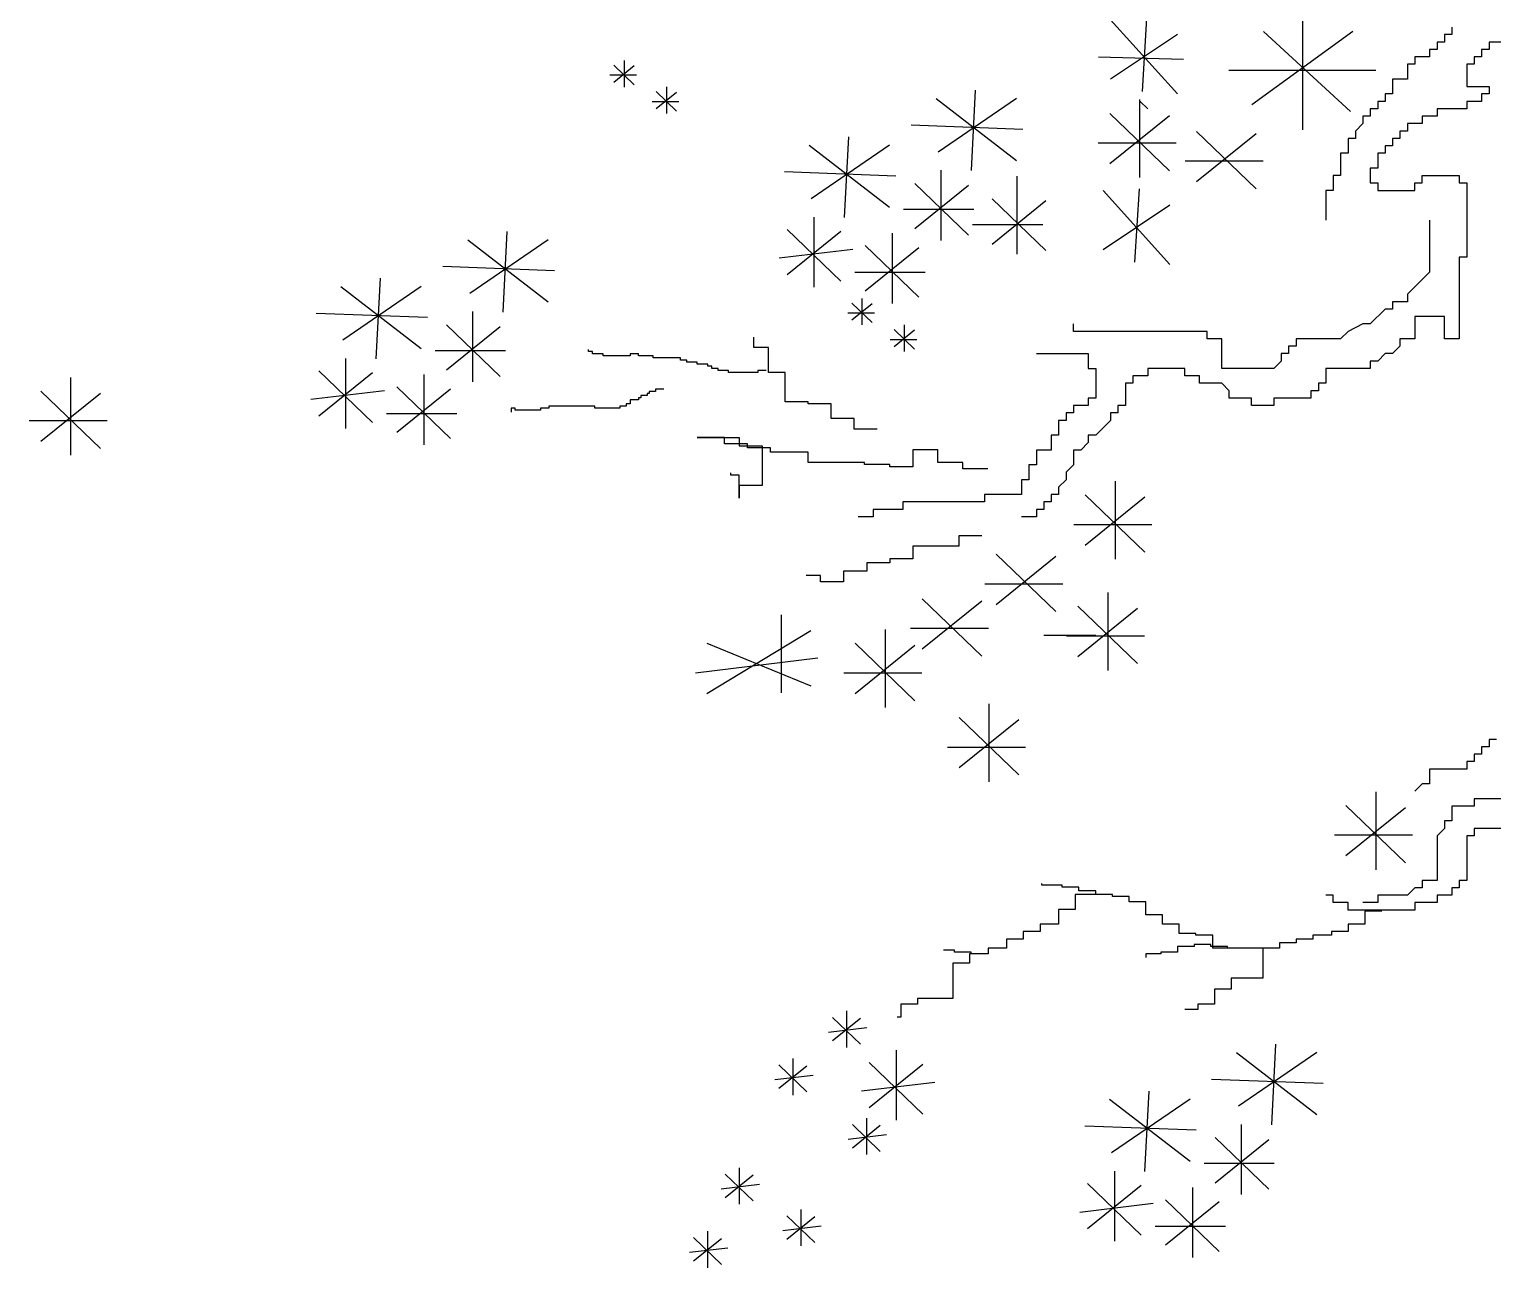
# Model space of a CAD drawing. Header units: millimetres. Extents: x 21129 to 2803301, y -510327 to 166837.
# Drawn here: x 316585 to 318343, y -126699 to -125212 of the extents above; entities that cross this region are included whole.
import ezdxf

# ---------------------------------------------------------------- set-up
doc = ezdxf.new("R2010")
doc.units = ezdxf.units.MM
doc.layers.add('....13_TNT_F_TREE', color=76, linetype='Continuous', transparency=0.5)

# ---------------------------------------------------------------- blocks, each defined once
blk = doc.blocks.new('md-cay12')
for p, q in [((-477.07, 1653.51), (-436.94, 1608.96)), ((-455.4, 1654.48), (-458.16, 1610.4)), ((-361.83, 1656.2), (-361.83, 1587.32)), ((-436.94, 1644.6), (-477.07, 1617.87)), ((-331.51, 1646.56), (-392.16, 1602.48)), ((-385.27, 1646.56), (-332.88, 1598.34)), ((-271.97, 1644.6), (-276.43, 1644.6)), ((-276.43, 1644.6), (-276.43, 1640.14)), ((-271.97, 1649.06), (-271.97, 1644.6)), ((-280.89, 1635.69), (-285.35, 1635.69)), ((-285.35, 1635.69), (-285.35, 1631.23)), ((-276.43, 1640.14), (-280.89, 1640.14)), ((-280.89, 1640.14), (-280.89, 1635.69)), ((-249.68, 1635.69), (-254.14, 1635.69)), ((-254.14, 1635.69), (-254.14, 1631.23)), ((-236.3, 1640.14), (-249.68, 1640.14)), ((-249.68, 1640.14), (-249.68, 1635.69)), ((-769.41, 1629.08), (-769.41, 1613.11)), ((-433.34, 1629.68), (-484.35, 1631.06)), ((-285.35, 1631.23), (-294.27, 1631.23)), ((-294.27, 1631.23), (-294.27, 1626.78)), ((-254.14, 1631.23), (-258.6, 1631.23)), ((-258.6, 1631.23), (-258.6, 1626.78)), ((-761.89, 1620.16), (-777.87, 1620.16)), ((-775.52, 1626.26), (-763.3, 1614.52)), ((-763.3, 1625.8), (-775.52, 1615.93)), ((-317.72, 1623.14), (-405.94, 1623.14)), ((-294.27, 1626.78), (-298.72, 1626.78)), ((-298.72, 1626.78), (-298.72, 1617.87)), ((-258.6, 1626.78), (-263.06, 1626.78)), ((-263.06, 1626.78), (-263.06, 1613.41)), ((-750.11, 1610.39), (-737.88, 1598.64)), ((-737.88, 1609.92), (-750.11, 1600.05)), ((-743.99, 1613.21), (-743.99, 1597.23)), ((-558.39, 1611.24), (-560.87, 1562.89)), ((-307.64, 1617.87), (-307.64, 1608.96)), ((-298.72, 1617.87), (-307.64, 1617.87)), ((-263.06, 1613.41), (-249.68, 1613.41)), ((-249.68, 1613.41), (-249.68, 1608.96)), ((-736.47, 1604.28), (-752.46, 1604.28)), ((-581.96, 1606.28), (-533.57, 1569.09)), ((-533.57, 1606.28), (-580.72, 1574.05)), ((-459.62, 1605.55), (-459.62, 1558.72)), ((-459.23, 1604.5), (-454.77, 1600.04)), ((-312.1, 1604.5), (-316.56, 1604.5)), ((-316.56, 1604.5), (-316.56, 1600.04)), ((-307.64, 1608.96), (-312.1, 1608.96)), ((-312.1, 1608.96), (-312.1, 1604.5)), ((-254.14, 1604.5), (-263.06, 1604.5)), ((-263.06, 1604.5), (-263.06, 1600.04)), ((-249.68, 1608.96), (-254.14, 1608.96)), ((-254.14, 1608.96), (-254.14, 1604.5)), ((-477.54, 1597.29), (-441.7, 1562.85)), ((-441.7, 1595.91), (-477.54, 1566.98)), ((-321.02, 1595.59), (-325.48, 1595.59)), ((-325.48, 1595.59), (-325.48, 1591.13)), ((-321.02, 1600.04), (-321.02, 1595.59)), ((-316.56, 1600.04), (-321.02, 1600.04)), ((-280.89, 1595.59), (-289.81, 1595.59)), ((-289.81, 1595.59), (-289.81, 1591.13)), ((-280.89, 1600.04), (-280.89, 1595.59)), ((-263.06, 1600.04), (-280.89, 1600.04)), ((-634.63, 1583.17), (-637.11, 1534.82)), ((-529.85, 1587.69), (-596.85, 1590.16)), ((-425.39, 1586.44), (-389.55, 1552)), ((-389.55, 1585.06), (-425.39, 1556.13)), ((-325.48, 1591.13), (-329.93, 1586.68)), ((-329.93, 1586.68), (-329.93, 1582.22)), ((-303.18, 1586.68), (-303.18, 1582.22)), ((-298.72, 1586.68), (-303.18, 1586.68)), ((-289.81, 1591.13), (-298.72, 1591.13)), ((-298.72, 1591.13), (-298.72, 1586.68)), ((-658.2, 1578.21), (-609.82, 1541.02)), ((-609.82, 1578.21), (-656.96, 1545.98)), ((-437.56, 1579.38), (-484.43, 1579.38)), ((-334.39, 1582.22), (-334.39, 1573.31)), ((-329.93, 1582.22), (-334.39, 1582.22)), ((-307.64, 1577.77), (-312.1, 1577.77)), ((-312.1, 1577.77), (-312.1, 1573.31)), ((-303.18, 1582.22), (-307.64, 1582.22)), ((-307.64, 1582.22), (-307.64, 1577.77)), ((-385.42, 1568.53), (-432.29, 1568.53)), ((-334.39, 1573.31), (-338.85, 1573.31)), ((-338.85, 1573.31), (-338.85, 1559.94)), ((-312.1, 1573.31), (-316.56, 1573.31)), ((-316.56, 1573.31), (-316.56, 1564.4)), ((-606.09, 1559.62), (-673.09, 1562.09)), ((-579.07, 1563.12), (-579.07, 1520.97)), ((-533.42, 1559.57), (-533.42, 1512.73)), ((-338.85, 1559.94), (-343.31, 1559.94)), ((-343.31, 1559.94), (-343.31, 1551.03)), ((-316.56, 1564.4), (-321.02, 1564.4)), ((-321.02, 1564.4), (-321.02, 1555.49)), ((-289.81, 1555.49), (-289.81, 1559.94)), ((-289.81, 1559.94), (-267.51, 1559.94)), ((-267.51, 1559.94), (-267.51, 1555.49)), ((-594.69, 1555.18), (-562.44, 1524.18)), ((-562.44, 1553.94), (-594.69, 1527.9)), ((-481.52, 1551.03), (-441.4, 1506.48)), ((-459.86, 1552), (-462.61, 1507.92)), ((-347.77, 1551.03), (-347.77, 1533.21)), ((-343.31, 1551.03), (-347.77, 1551.03)), ((-321.02, 1555.49), (-316.56, 1555.49)), ((-316.56, 1555.49), (-316.56, 1551.03)), ((-316.56, 1551.03), (-294.27, 1551.03)), ((-294.27, 1555.49), (-289.81, 1555.49)), ((-294.27, 1551.03), (-294.27, 1555.49)), ((-267.51, 1555.49), (-263.06, 1555.49)), ((-263.06, 1555.49), (-263.06, 1510.93)), ((-559.22, 1539.57), (-601.4, 1539.57)), ((-548.27, 1545.92), (-516.01, 1514.92)), ((-516.01, 1544.68), (-548.27, 1518.64)), ((-441.4, 1542.12), (-481.52, 1515.39)), ((-655.31, 1535.05), (-655.31, 1492.9)), ((-517.86, 1530.31), (-560.04, 1530.31)), ((-285.35, 1533.21), (-285.35, 1502.02)), ((-863.36, 1521.39), (-814.98, 1484.19)), ((-814.98, 1521.39), (-862.12, 1489.15)), ((-839.79, 1526.35), (-842.27, 1478)), ((-671.44, 1527.61), (-639.18, 1496.62)), ((-639.18, 1526.37), (-671.44, 1500.34)), ((-608.38, 1525.29), (-608.38, 1483.13)), ((-631.92, 1515.54), (-676.15, 1510.3)), ((-624.51, 1517.85), (-592.25, 1486.85)), ((-592.25, 1516.61), (-624.51, 1490.57)), ((-811.26, 1502.79), (-878.25, 1505.27)), ((-267.51, 1510.93), (-267.51, 1461.92)), ((-263.06, 1510.93), (-267.51, 1510.93)), ((-916.03, 1498.28), (-918.51, 1449.93)), ((-588.53, 1501.73), (-630.71, 1501.73)), ((-289.81, 1497.57), (-298.72, 1488.66)), ((-285.35, 1502.02), (-289.81, 1497.57)), ((-939.6, 1493.32), (-891.22, 1456.12)), ((-891.22, 1493.32), (-938.36, 1461.08)), ((-626.44, 1486.19), (-626.44, 1470.21)), ((-298.72, 1488.66), (-298.72, 1484.2)), ((-860.47, 1478.23), (-860.47, 1436.07)), ((-632.55, 1483.37), (-620.33, 1471.62)), ((-620.33, 1482.9), (-632.55, 1473.03)), ((-312.1, 1479.74), (-321.02, 1470.83)), ((-307.64, 1479.74), (-312.1, 1479.74)), ((-307.64, 1484.2), (-307.64, 1479.74)), ((-298.72, 1484.2), (-307.64, 1484.2)), ((-887.5, 1474.72), (-954.49, 1477.2)), ((-876.1, 1470.28), (-843.84, 1439.29)), ((-843.84, 1469.04), (-876.1, 1443.01)), ((-618.92, 1477.26), (-634.9, 1477.26)), ((-601.02, 1470.31), (-601.02, 1454.33)), ((-499.36, 1466.38), (-499.36, 1470.83)), ((-325.48, 1470.83), (-334.39, 1466.38)), ((-321.02, 1470.83), (-325.48, 1470.83)), ((-276.43, 1475.29), (-294.27, 1475.29)), ((-294.27, 1475.29), (-294.27, 1461.92)), ((-276.43, 1461.92), (-276.43, 1475.29)), ((-593.5, 1461.38), (-609.49, 1461.38)), ((-607.14, 1467.49), (-594.91, 1455.74)), ((-594.91, 1467.02), (-607.14, 1457.15)), ((-419.1, 1466.38), (-499.36, 1466.38)), ((-419.1, 1461.92), (-419.1, 1466.38)), ((-410.19, 1461.92), (-419.1, 1461.92)), ((-410.19, 1444.1), (-410.19, 1461.92)), ((-338.85, 1461.92), (-365.6, 1461.92)), ((-365.6, 1461.92), (-365.6, 1457.47)), ((-334.39, 1466.38), (-338.85, 1461.92)), ((-303.18, 1461.92), (-303.18, 1457.47)), ((-294.27, 1461.92), (-303.18, 1461.92)), ((-267.51, 1461.92), (-276.43, 1461.92)), ((-840.62, 1454.67), (-882.81, 1454.67)), ((-521.65, 1453.01), (-490.44, 1453.01)), ((-490.44, 1453.01), (-490.44, 1444.1)), ((-370.06, 1453.01), (-374.52, 1453.01)), ((-374.52, 1453.01), (-374.52, 1448.56)), ((-370.06, 1457.47), (-370.06, 1453.01)), ((-365.6, 1457.47), (-370.06, 1457.47)), ((-312.1, 1453.01), (-316.56, 1448.56)), ((-307.64, 1453.01), (-312.1, 1453.01)), ((-303.18, 1457.47), (-307.64, 1453.01)), ((-952.84, 1442.72), (-920.59, 1411.72)), ((-936.72, 1450.16), (-936.72, 1408)), ((-490.44, 1444.1), (-485.98, 1444.1)), ((-485.98, 1444.1), (-485.98, 1426.28)), ((-432.48, 1444.1), (-454.77, 1444.1)), ((-454.77, 1444.1), (-454.77, 1439.64)), ((-432.48, 1439.64), (-432.48, 1444.1)), ((-378.98, 1444.1), (-410.19, 1444.1)), ((-374.52, 1448.56), (-378.98, 1444.1)), ((-347.77, 1444.1), (-347.77, 1435.19)), ((-321.02, 1444.1), (-347.77, 1444.1)), ((-321.02, 1448.56), (-321.02, 1444.1)), ((-316.56, 1448.56), (-321.02, 1448.56)), ((-1101.98, 1438.76), (-1101.98, 1391.92)), ((-920.59, 1441.48), (-952.84, 1415.44)), ((-889.78, 1440.39), (-889.78, 1398.24)), ((-468.15, 1435.19), (-468.15, 1421.82)), ((-463.69, 1435.19), (-468.15, 1435.19)), ((-454.77, 1439.64), (-463.69, 1439.64)), ((-463.69, 1439.64), (-463.69, 1435.19)), ((-423.56, 1439.64), (-432.48, 1439.64)), ((-423.56, 1435.19), (-423.56, 1439.64)), ((-410.19, 1435.19), (-423.56, 1435.19)), ((-405.73, 1430.73), (-410.19, 1435.19)), ((-347.77, 1435.19), (-352.23, 1435.19)), ((-352.23, 1435.19), (-352.23, 1430.73)), ((-1119.9, 1430.5), (-1084.06, 1396.06)), ((-1084.06, 1429.12), (-1119.9, 1400.19)), ((-913.32, 1430.65), (-957.55, 1425.41)), ((-905.91, 1432.96), (-873.66, 1401.96)), ((-873.66, 1431.72), (-905.91, 1405.68)), ((-485.98, 1426.28), (-490.44, 1426.28)), ((-490.44, 1426.28), (-490.44, 1421.82)), ((-405.73, 1426.28), (-405.73, 1430.73)), ((-392.35, 1426.28), (-405.73, 1426.28)), ((-392.35, 1421.82), (-392.35, 1426.28)), ((-378.98, 1426.28), (-378.98, 1421.82)), ((-356.69, 1426.28), (-378.98, 1426.28)), ((-356.69, 1430.73), (-356.69, 1426.28)), ((-352.23, 1430.73), (-356.69, 1430.73)), ((-869.93, 1416.84), (-912.12, 1416.84)), ((-499.36, 1417.37), (-503.82, 1417.37)), ((-503.82, 1417.37), (-503.82, 1412.91)), ((-490.44, 1421.82), (-499.36, 1421.82)), ((-499.36, 1421.82), (-499.36, 1417.37)), ((-472.61, 1417.37), (-477.07, 1417.37)), ((-477.07, 1417.37), (-477.07, 1412.91)), ((-468.15, 1421.82), (-472.61, 1421.82)), ((-472.61, 1421.82), (-472.61, 1417.37)), ((-378.98, 1421.82), (-392.35, 1421.82)), ((-1079.92, 1412.59), (-1126.79, 1412.59)), ((-503.82, 1412.91), (-508.28, 1412.91)), ((-508.28, 1412.91), (-508.28, 1404)), ((-481.52, 1408.46), (-485.98, 1404)), ((-477.07, 1412.91), (-481.52, 1408.46)), ((-508.28, 1404), (-512.73, 1404)), ((-512.73, 1404), (-512.73, 1395.09)), ((-490.44, 1399.54), (-494.9, 1395.09)), ((-485.98, 1404), (-490.44, 1404)), ((-490.44, 1404), (-490.44, 1399.54)), ((-512.73, 1395.09), (-521.65, 1395.09)), ((-521.65, 1395.09), (-521.65, 1386.18)), ((-499.36, 1395.09), (-499.36, 1386.18)), ((-494.9, 1395.09), (-499.36, 1395.09)), ((-521.65, 1386.18), (-526.11, 1386.18)), ((-526.11, 1386.18), (-526.11, 1377.27)), ((-499.36, 1386.18), (-503.82, 1381.72)), ((-503.82, 1381.72), (-503.82, 1377.27)), ((-530.57, 1377.27), (-530.57, 1368.36)), ((-526.11, 1377.27), (-530.57, 1377.27)), ((-503.82, 1377.27), (-508.28, 1372.81)), ((-508.28, 1372.81), (-508.28, 1368.36)), ((-474.35, 1376.38), (-474.35, 1329.55)), ((-601.91, 1363.9), (-601.91, 1359.44)), ((-552.86, 1363.9), (-601.91, 1363.9)), ((-530.57, 1368.36), (-552.86, 1368.36)), ((-552.86, 1368.36), (-552.86, 1363.9)), ((-512.73, 1363.9), (-517.19, 1363.9)), ((-517.19, 1363.9), (-517.19, 1359.44)), ((-508.28, 1368.36), (-512.73, 1368.36)), ((-512.73, 1368.36), (-512.73, 1363.9)), ((-492.27, 1368.12), (-456.43, 1333.68)), ((-456.43, 1366.74), (-492.27, 1337.81)), ((-619.74, 1354.99), (-628.66, 1354.99)), ((-619.74, 1359.44), (-619.74, 1354.99)), ((-601.91, 1359.44), (-619.74, 1359.44)), ((-521.65, 1354.99), (-530.57, 1354.99)), ((-517.19, 1359.44), (-521.65, 1359.44)), ((-521.65, 1359.44), (-521.65, 1354.99)), ((-452.3, 1350.21), (-499.17, 1350.21)), ((-545.78, 1332.47), (-509.93, 1298.04)), ((-509.93, 1331.1), (-545.78, 1302.17)), ((-505.8, 1314.57), (-552.67, 1314.57)), ((-590.36, 1305.74), (-554.52, 1271.3)), ((-554.52, 1304.36), (-590.36, 1275.43)), ((-478.81, 1309.55), (-478.81, 1262.71)), ((-674.99, 1296.18), (-674.99, 1249.35)), ((-496.73, 1301.29), (-460.89, 1266.85)), ((-460.89, 1299.91), (-496.73, 1270.98)), ((-657.07, 1286.54), (-719.66, 1248.7)), ((-612.57, 1287.27), (-612.57, 1240.44)), ((-550.38, 1287.83), (-597.25, 1287.83)), ((-719.66, 1279.01), (-657.07, 1253.48)), ((-630.49, 1279.01), (-594.65, 1244.57)), ((-594.65, 1277.63), (-630.49, 1248.7)), ((-485.98, 1283.7), (-517.19, 1283.7)), ((-456.76, 1283.38), (-503.62, 1283.38)), ((-652.93, 1270.01), (-726.55, 1261.1)), ((-590.51, 1261.1), (-637.38, 1261.1)), ((-550.15, 1242.72), (-550.15, 1195.88)), ((-568.07, 1234.45), (-532.23, 1200.01)), ((-532.23, 1233.07), (-568.07, 1204.15)), ((-528.09, 1216.54), (-574.96, 1216.54)), ((-249.68, 1216.87), (-254.14, 1216.87)), ((-254.14, 1216.87), (-254.14, 1212.41)), ((-249.68, 1221.32), (-249.68, 1216.87)), ((-245.22, 1221.32), (-249.68, 1221.32)), ((-263.06, 1207.96), (-263.06, 1203.5)), ((-258.6, 1207.96), (-263.06, 1207.96)), ((-254.14, 1212.41), (-258.6, 1212.41)), ((-258.6, 1212.41), (-258.6, 1207.96)), ((-285.35, 1203.5), (-285.35, 1194.59)), ((-263.06, 1203.5), (-285.35, 1203.5)), ((-317.74, 1189.88), (-317.74, 1143.04)), ((-289.81, 1194.59), (-294.27, 1190.13)), ((-285.35, 1194.59), (-289.81, 1194.59)), ((-335.66, 1181.61), (-299.82, 1147.18)), ((-299.82, 1180.24), (-335.66, 1151.31)), ((-271.97, 1181.22), (-271.97, 1172.31)), ((-258.6, 1181.22), (-271.97, 1181.22)), ((-236.3, 1185.68), (-258.6, 1185.68)), ((-258.6, 1185.68), (-258.6, 1181.22)), ((-271.97, 1172.31), (-276.43, 1172.31)), ((-276.43, 1172.31), (-276.43, 1167.86)), ((-295.68, 1163.71), (-342.55, 1163.71)), ((-276.43, 1167.86), (-280.89, 1163.4)), ((-280.89, 1163.4), (-280.89, 1136.67)), ((-258.6, 1163.4), (-263.06, 1163.4)), ((-263.06, 1163.4), (-263.06, 1136.67)), ((-258.6, 1167.86), (-258.6, 1163.4)), ((-227.39, 1167.86), (-258.6, 1167.86)), ((-280.89, 1136.67), (-289.81, 1136.67)), ((-289.81, 1136.67), (-289.81, 1132.21)), ((-267.51, 1136.67), (-267.51, 1132.21)), ((-263.06, 1136.67), (-267.51, 1136.67)), ((-343.31, 1127.76), (-347.77, 1127.76)), ((-343.31, 1123.3), (-343.31, 1127.76)), ((-316.56, 1127.76), (-316.56, 1123.3)), ((-298.72, 1127.76), (-316.56, 1127.76)), ((-294.27, 1132.21), (-298.72, 1127.76)), ((-289.81, 1132.21), (-294.27, 1132.21)), ((-271.97, 1127.76), (-280.89, 1127.76)), ((-280.89, 1127.76), (-280.89, 1123.3)), ((-271.97, 1132.21), (-271.97, 1127.76)), ((-267.51, 1132.21), (-271.97, 1132.21)), ((-334.39, 1123.3), (-343.31, 1123.3)), ((-334.39, 1118.84), (-334.39, 1123.3)), ((-294.27, 1118.84), (-334.39, 1118.84)), ((-316.56, 1123.3), (-325.48, 1123.3)), ((-280.89, 1123.3), (-294.27, 1123.3)), ((-294.27, 1123.3), (-294.27, 1118.84)), ((-635.75, 1058.26), (-635.75, 1036.32)), ((-623.57, 1048.11), (-646.59, 1045.38)), ((-644.14, 1054.39), (-627.35, 1038.26)), ((-627.35, 1053.74), (-644.14, 1040.19)), ((-377.87, 1038.2), (-380.35, 989.85)), ((-667.95, 1029.65), (-667.95, 1007.72)), ((-605.99, 1034.72), (-605.99, 992.57)), ((-401.44, 1033.24), (-353.05, 996.05)), ((-353.05, 1033.24), (-400.2, 1001.01)), ((-676.34, 1025.78), (-659.56, 1009.65)), ((-659.56, 1025.14), (-676.34, 1011.59)), ((-622.12, 1027.28), (-589.86, 996.29)), ((-589.86, 1026.04), (-622.12, 1000.01)), ((-655.77, 1019.5), (-678.79, 1016.77)), ((-582.59, 1015.21), (-626.82, 1009.97)), ((-349.33, 1014.65), (-416.33, 1017.13)), ((-477.68, 1005.17), (-429.29, 967.98)), ((-429.29, 1005.17), (-476.44, 972.94)), ((-454.11, 1010.13), (-456.59, 961.78)), ((-623.82, 993.9), (-623.82, 971.96)), ((-632.21, 990.03), (-615.43, 973.9)), ((-615.43, 989.38), (-632.21, 975.83)), ((-425.57, 986.58), (-492.57, 989.06)), ((-398.55, 990.08), (-398.55, 947.93)), ((-611.64, 983.74), (-634.66, 981.02)), ((-414.17, 982.14), (-381.91, 951.14)), ((-381.91, 980.9), (-414.17, 954.86)), ((-708.55, 960.23), (-691.76, 944.1)), ((-691.76, 959.58), (-708.55, 946.03)), ((-700.15, 964.1), (-700.15, 942.16)), ((-474.79, 962.01), (-474.79, 919.86)), ((-378.7, 966.53), (-420.88, 966.53)), ((-687.98, 953.95), (-711, 951.22)), ((-490.92, 954.57), (-458.66, 923.58)), ((-458.66, 953.33), (-490.92, 927.3)), ((-427.86, 952.25), (-427.86, 910.1)), ((-451.4, 942.5), (-495.62, 937.27)), ((-443.99, 944.81), (-411.73, 913.82)), ((-411.73, 943.57), (-443.99, 917.54)), ((-671.57, 935.2), (-654.78, 919.07)), ((-654.78, 934.55), (-671.57, 921)), ((-663.18, 939.07), (-663.18, 917.13)), ((-719.24, 925.96), (-719.24, 904.02)), ((-651, 928.92), (-674.02, 926.19)), ((-408.01, 928.69), (-450.19, 928.69)), ((-707.06, 915.81), (-730.08, 913.08)), ((-727.63, 922.09), (-710.84, 905.96)), ((-710.84, 921.44), (-727.63, 907.89))]:
    blk.add_line(p, q)
for points in [[(-617.34, 1407.71), (-631.16, 1407.71), (-631.16, 1413.99), (-644.99, 1413.99), (-644.99, 1422.79), (-658.81, 1422.79), (-658.81, 1424.04), (-672.64, 1424.04), (-672.64, 1441.63), (-682.69, 1441.63), (-682.69, 1456.7), (-691.49, 1456.7), (-691.49, 1462.98)], [(-683.95, 1442.88), (-688.98, 1442.88), (-688.98, 1441.63), (-706.57, 1441.63), (-706.57, 1442.88), (-712.86, 1442.88), (-712.86, 1444.14), (-716.63, 1444.14), (-716.63, 1445.39), (-719.14, 1445.39), (-719.14, 1446.65), (-725.42, 1446.65), (-725.42, 1447.91), (-731.71, 1447.91), (-731.71, 1449.16), (-735.48, 1449.16), (-735.48, 1450.42), (-751.82, 1450.42), (-751.82, 1451.67), (-760.62, 1451.67), (-760.62, 1452.93), (-765.64, 1452.93), (-765.64, 1451.67), (-781.98, 1451.67), (-781.98, 1452.93), (-788.27, 1452.93), (-788.27, 1454.19), (-790.78, 1454.19), (-790.78, 1455.44)], [(-745.53, 1431.58), (-750.56, 1431.58), (-750.56, 1430.32), (-754.33, 1430.32), (-754.33, 1429.07), (-755.59, 1429.07), (-755.59, 1427.81), (-759.36, 1427.81), (-759.36, 1426.55), (-760.62, 1426.55), (-760.62, 1425.3), (-765.64, 1425.3), (-765.64, 1422.79), (-768.16, 1422.79), (-768.16, 1421.53), (-771.93, 1421.53), (-771.93, 1420.27), (-787.01, 1420.27), (-787.01, 1421.53), (-814.66, 1421.53), (-814.66, 1420.27), (-819.69, 1420.27), (-819.69, 1419.02), (-834.77, 1419.02), (-834.77, 1420.27), (-837.28, 1420.27), (-837.28, 1417.76)], [(-550.73, 1383.85), (-565.81, 1383.85), (-565.81, 1387.62), (-580.89, 1387.62), (-580.89, 1395.16), (-595.97, 1395.16), (-595.97, 1385.11), (-609.8, 1385.11), (-609.8, 1386.36), (-624.88, 1386.36), (-624.88, 1387.62), (-658.81, 1387.62), (-658.81, 1393.9), (-681.44, 1393.9), (-681.44, 1396.41), (-695.26, 1396.41), (-695.26, 1398.92), (-709.09, 1398.92), (-709.09, 1402.69), (-725.42, 1402.69), (-700.29, 1402.69), (-700.29, 1397.67), (-686.46, 1397.67), (-686.46, 1373.8), (-700.29, 1373.8), (-700.29, 1366.27), (-700.29, 1380.08), (-705.32, 1380.08), (-705.32, 1381.34)], [(-554.49, 1343.66), (-568.32, 1343.66), (-568.32, 1337.38), (-595.97, 1337.38), (-595.97, 1329.84), (-609.8, 1329.84), (-609.8, 1327.33), (-623.62, 1327.33), (-623.62, 1322.31), (-637.45, 1322.31), (-637.45, 1316.03), (-651.27, 1316.03), (-651.27, 1319.79), (-660.07, 1319.79)], [(-405.66, 1095.84), (-415.7, 1095.84), (-415.7, 1103.64), (-425.74, 1103.64), (-425.74, 1104.76), (-435.78, 1104.76), (-435.78, 1110.33), (-445.83, 1110.33), (-445.83, 1115.91), (-455.87, 1115.91), (-455.87, 1123.71), (-465.91, 1123.71), (-465.91, 1127.06), (-475.95, 1127.06), (-475.95, 1128.17), (-485.99, 1128.17), (-485.99, 1130.4), (-496.04, 1130.4), (-496.04, 1132.63), (-506.08, 1132.63), (-506.08, 1133.75), (-518.35, 1133.75), (-518.35, 1134.86)], [(-484.88, 1128.17), (-498.27, 1128.17), (-498.27, 1119.25), (-508.31, 1119.25), (-508.31, 1110.33), (-519.47, 1110.33), (-519.47, 1105.87), (-529.51, 1105.87), (-529.51, 1101.41), (-539.55, 1101.41), (-539.55, 1095.84), (-550.71, 1095.84), (-550.71, 1092.49), (-560.75, 1092.49), (-560.75, 1093.61), (-570.79, 1093.61), (-570.79, 1094.72), (-577.48, 1094.72)], [(-314.16, 1118.14), (-324.21, 1118.14), (-324.21, 1110.33), (-334.25, 1110.33), (-334.25, 1105.87), (-344.29, 1105.87), (-344.29, 1103.64), (-355.45, 1103.64), (-355.45, 1101.41), (-365.49, 1101.41), (-365.49, 1099.18), (-375.53, 1099.18), (-375.53, 1095.84), (-406.77, 1095.84), (-406.77, 1096.95), (-416.82, 1096.95), (-416.82, 1098.07), (-426.86, 1098.07), (-426.86, 1096.95), (-436.9, 1096.95), (-436.9, 1093.61), (-446.94, 1093.61), (-446.94, 1092.49), (-455.87, 1092.49), (-455.87, 1090.26)], [(-550.71, 1092.49), (-561.87, 1092.49), (-561.87, 1086.92), (-571.91, 1086.92), (-571.91, 1065.73), (-593.11, 1065.73), (-593.11, 1062.39), (-603.15, 1062.39), (-603.15, 1054.58), (-605.38, 1054.58)], [(-375.53, 1095.84), (-385.57, 1095.84), (-385.57, 1078), (-404.54, 1078), (-404.54, 1071.31), (-414.58, 1071.31), (-414.58, 1062.39), (-424.63, 1062.39), (-424.63, 1059.04), (-432.43, 1059.04)]]:
    blk.add_lwpolyline(points)

msp = doc.modelspace()

# ---------------------------------------------------------------- block references
at = {"layer": '....13_TNT_F_TREE', "xscale": 2, "yscale": 2, "zscale": 2}
msp.add_blockref('md-cay12', (318838.1, -128507.5), dxfattribs=at)

doc.saveas('drawing.dxf')
